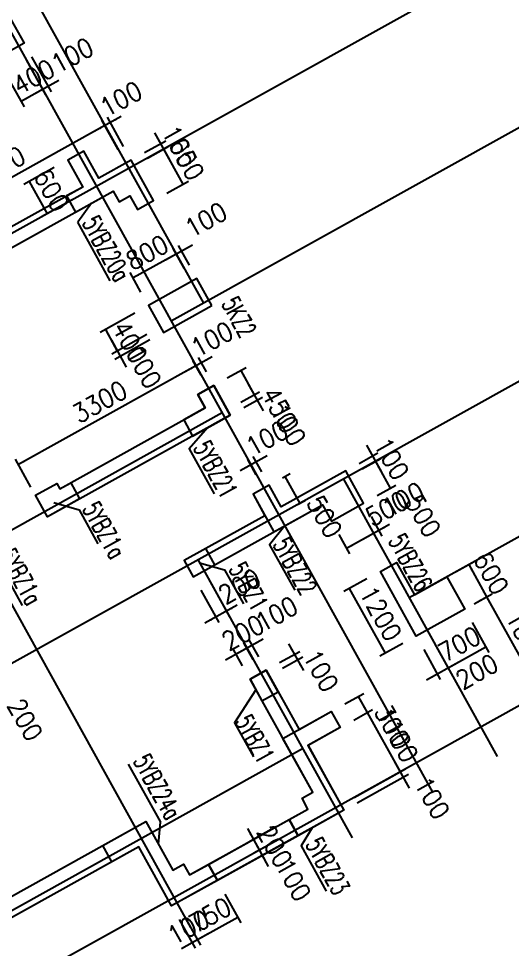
# Model space of a CAD drawing. Extents: x 387171 to 699106, y 11966 to 245688.
# Drawn here: x 514038 to 522060, y 98222 to 113324 of the extents above; entities that cross this region are included whole.
import ezdxf

# ---------------------------------------------------------------- set-up
doc = ezdxf.new("R2010")
doc.units = 0
doc.header["$LTSCALE"] = 100
doc.header["$MEASUREMENT"] = 0
for name, color, linetype in [('22000', 2, 'Continuous'), ('b边缘构件', 235, 'Continuous'), ('colu-主楼', 7, 'Continuous'), ('DOTE', 253, 'Continuous'), ('wall-主楼', 2, 'Continuous'), ('Y阴影', 254, 'Continuous'), ('小尺寸', 4, 'Continuous'), ('边缘构件标注', 1, 'Continuous')]:
    doc.layers.add(name, color=color, linetype=linetype)
doc.styles.get("Standard").update_dxf_attribs({"font": 'standard'})
doc.dimstyles.get("Standard").update_dxf_attribs({"dimtxt": 300, "dimasz": 100, "dimexe": 100, "dimexo": 250, "dimgap": 100, "dimtad": 0, "dimtoh": 1, "dimdec": 0, "dimdsep": 46, "dimcen": 0.09, "dimclrt": 7, "dimadec": 0, "dimazin": 0, "dimtfac": 1, "dimtdec": 4, "dimtofl": 0, "dimtmove": 0, "dimatfit": 3, "dimfxl": 1, "dimtolj": 1, "dimtzin": 0, "dimarcsym": 0})

# ---------------------------------------------------------------- blocks, each defined once
blk = doc.blocks.new('*D2445')
at = {"layer": '小尺寸', "color": 0, "linetype": 'ByBlock', "lineweight": -2}
for p, q in [((516861, 109650), (516423, 109407)), ((516813, 109324), (516637, 109640)), ((516726, 109275), (516550, 109592))]:
    blk.add_line(p, q, dxfattribs=at)
for points in [[(516598, 109504), (516519, 109441), (516503, 109470)], [(516686, 109553), (516765, 109616), (516781, 109587)]]:
    blk.add_solid(points, dxfattribs=at)
at = {"layer": '小尺寸', "color": 7, "linetype": 'Continuous', "lineweight": -2, "insert": (517080, 110058), "char_height": 300, "width": 476.67, "attachment_point": 5, "rotation": 29.0454}
blk.add_mtext('100', dxfattribs=at)
blk = doc.blocks.new('*D2047')
at = {"layer": '小尺寸', "color": 0, "linetype": 'ByBlock', "lineweight": -2}
for p, q in [((516598, 109504), (515899, 109116)), ((516726, 109275), (516550, 109592)), ((516026, 108887), (515850, 109203))]:
    blk.add_line(p, q, dxfattribs=at)
for points in [[(516598, 109504), (516519, 109441), (516503, 109470)], [(515899, 109116), (515978, 109179), (515994, 109150)]]:
    blk.add_solid(points, dxfattribs=at)
at = {"layer": '小尺寸', "color": 7, "linetype": 'Continuous', "lineweight": -2, "insert": (516127, 109529), "char_height": 300, "width": 566.67, "attachment_point": 5, "rotation": 29.0454}
blk.add_mtext('800', dxfattribs=at)
blk = doc.blocks.new('*D2248')
at = {"layer": '小尺寸', "color": 0, "linetype": 'ByBlock', "lineweight": -2}
for p, q in [((515929, 108547), (515361, 108231)), ((515448, 108280), (515642, 107930)), ((516123, 108197), (515555, 107881))]:
    blk.add_line(p, q, dxfattribs=at)
for points in [[(515448, 108280), (515511, 108200), (515482, 108184)], [(515642, 107930), (515579, 108009), (515608, 108025)]]:
    blk.add_solid(points, dxfattribs=at)
at = {"layer": '小尺寸', "color": 7, "linetype": 'Continuous', "lineweight": -2, "insert": (515847, 108077), "char_height": 300, "width": 576.67, "attachment_point": 5, "rotation": 299.0454}
blk.add_mtext('400', dxfattribs=at)
blk = doc.blocks.new('*D3194')
at = {"layer": '小尺寸', "color": 0, "linetype": 'ByBlock', "lineweight": -2}
for p, q in [((516123, 108197), (515555, 107881)), ((515545, 108105), (515788, 107668)), ((516172, 108110), (515604, 107794))]:
    blk.add_line(p, q, dxfattribs=at)
for points in [[(515642, 107930), (515579, 108009), (515608, 108025)], [(515691, 107843), (515754, 107763), (515725, 107747)]]:
    blk.add_solid(points, dxfattribs=at)
at = {"layer": '小尺寸', "color": 7, "linetype": 'Continuous', "lineweight": -2, "insert": (516074, 107668), "char_height": 300, "width": 476.67, "attachment_point": 5, "rotation": 299.0454}
blk.add_mtext('100', dxfattribs=at)
blk = doc.blocks.new('*D2805')
at = {"layer": '小尺寸', "color": 0, "linetype": 'ByBlock', "lineweight": -2}
for p, q in [((514249, 112704), (514565, 112136)), ((514162, 112655), (514477, 112087)), ((514691, 112320), (514254, 112078))]:
    blk.add_line(p, q, dxfattribs=at)
for points in [[(514516, 112223), (514596, 112286), (514612, 112257)], [(514429, 112175), (514350, 112112), (514333, 112141)]]:
    blk.add_solid(points, dxfattribs=at)
at = {"layer": '小尺寸', "color": 7, "linetype": 'Continuous', "lineweight": -2, "insert": (514911, 112728), "char_height": 300, "width": 476.67, "attachment_point": 5, "rotation": 29.0454}
blk.add_mtext('100', dxfattribs=at)
blk = doc.blocks.new('*D3567')
at = {"layer": '小尺寸', "color": 0, "linetype": 'ByBlock', "lineweight": -2}
for p, q in [((514162, 112655), (514477, 112087)), ((513812, 112461), (514128, 111893)), ((514429, 112175), (514079, 111980))]:
    blk.add_line(p, q, dxfattribs=at)
for points in [[(514429, 112175), (514350, 112112), (514333, 112141)], [(514079, 111980), (514159, 112044), (514175, 112014)]]:
    blk.add_solid(points, dxfattribs=at)
at = {"layer": '小尺寸', "color": 7, "linetype": 'Continuous', "lineweight": -2, "insert": (514282, 112379), "char_height": 300, "width": 576.67, "attachment_point": 5, "rotation": 29.0454}
blk.add_mtext('400', dxfattribs=at)
blk = doc.blocks.new('*D993')
at = {"layer": '小尺寸', "color": 0, "linetype": 'ByBlock', "lineweight": -2}
for p, q in [((516247, 111469), (516490, 111031)), ((516085, 111150), (516432, 111342)), ((516133, 111062), (516480, 111255))]:
    blk.add_line(p, q, dxfattribs=at)
for points in [[(516344, 111294), (516281, 111373), (516310, 111389)], [(516393, 111206), (516456, 111127), (516427, 111111)]]:
    blk.add_solid(points, dxfattribs=at)
at = {"layer": '小尺寸', "color": 7, "linetype": 'Continuous', "lineweight": -2, "insert": (516653, 111252), "char_height": 300, "width": 476.67, "attachment_point": 5, "rotation": 299.0454}
blk.add_mtext('100', dxfattribs=at)
blk = doc.blocks.new('*D742')
at = {"layer": '小尺寸', "color": 0, "linetype": 'ByBlock', "lineweight": -2}
for p, q in [((516133, 111062), (516480, 111255)), ((516393, 111206), (516708, 110638)), ((516449, 110494), (516796, 110687))]:
    blk.add_line(p, q, dxfattribs=at)
for points in [[(516393, 111206), (516456, 111127), (516427, 111111)], [(516708, 110638), (516645, 110717), (516674, 110734)]]:
    blk.add_solid(points, dxfattribs=at)
at = {"layer": '小尺寸', "color": 7, "linetype": 'Continuous', "lineweight": -2, "insert": (516769, 111044), "char_height": 300, "width": 556.67, "attachment_point": 5, "rotation": 299.0454}
blk.add_mtext('650', dxfattribs=at)
blk = doc.blocks.new('*D1518')
at = {"layer": '小尺寸', "color": 0, "linetype": 'ByBlock', "lineweight": -2}
for p, q in [((515704, 111733), (515266, 111490)), ((515657, 111198), (515393, 111675)), ((515745, 111247), (515480, 111724))]:
    blk.add_line(p, q, dxfattribs=at)
for points in [[(515529, 111636), (515608, 111699), (515624, 111670)], [(515441, 111587), (515362, 111524), (515346, 111553)]]:
    blk.add_solid(points, dxfattribs=at)
at = {"layer": '小尺寸', "color": 7, "linetype": 'Continuous', "lineweight": -2, "insert": (515703, 112019), "char_height": 300, "width": 476.67, "attachment_point": 5, "rotation": 29.0454}
blk.add_mtext('100', dxfattribs=at)
blk = doc.blocks.new('*D1240')
at = {"layer": '小尺寸', "color": 0, "linetype": 'ByBlock', "lineweight": -2}
for p, q in [((515657, 111198), (515393, 111675)), ((515441, 111587), (512207, 109791)), ((512423, 109402), (512158, 109879))]:
    blk.add_line(p, q, dxfattribs=at)
for points in [[(515441, 111587), (515362, 111524), (515346, 111553)], [(512207, 109791), (512286, 109854), (512302, 109825)]]:
    blk.add_solid(points, dxfattribs=at)
at = {"layer": '小尺寸', "color": 7, "linetype": 'Continuous', "lineweight": -2, "insert": (513703, 110908), "char_height": 300, "width": 780, "attachment_point": 5, "rotation": 29.0454}
blk.add_mtext('3700', dxfattribs=at)
blk = doc.blocks.new('*D2049')
at = {"layer": '小尺寸', "color": 0, "linetype": 'ByBlock', "lineweight": -2}
for p, q in [((517182, 107835), (516745, 107592)), ((517002, 107541), (516871, 107777)), ((517089, 107590), (516959, 107825))]:
    blk.add_line(p, q, dxfattribs=at)
for points in [[(516920, 107689), (516841, 107626), (516824, 107655)], [(517007, 107738), (517087, 107801), (517103, 107772)]]:
    blk.add_solid(points, dxfattribs=at)
at = {"layer": '小尺寸', "color": 7, "linetype": 'Continuous', "lineweight": -2, "insert": (517182, 108120), "char_height": 300, "width": 476.67, "attachment_point": 5, "rotation": 29.0454}
blk.add_mtext('100', dxfattribs=at)
blk = doc.blocks.new('*D1778')
at = {"layer": '小尺寸', "color": 0, "linetype": 'ByBlock', "lineweight": -2}
for p, q in [((516920, 107689), (514035, 106087)), ((517002, 107541), (516871, 107777)), ((514238, 105720), (513986, 106174))]:
    blk.add_line(p, q, dxfattribs=at)
for points in [[(516920, 107689), (516841, 107626), (516824, 107655)], [(514035, 106087), (514114, 106150), (514130, 106121)]]:
    blk.add_solid(points, dxfattribs=at)
at = {"layer": '小尺寸', "color": 7, "linetype": 'Continuous', "lineweight": -2, "insert": (515356, 107107), "char_height": 300, "width": 780, "attachment_point": 5, "rotation": 29.0454}
blk.add_mtext('3300', dxfattribs=at)
blk = doc.blocks.new('*D2556')
at = {"layer": '小尺寸', "color": 0, "linetype": 'ByBlock', "lineweight": -2}
for p, q in [((517429, 107493), (517735, 107662)), ((517648, 107614), (517866, 107220)), ((517648, 107099), (517954, 107269))]:
    blk.add_line(p, q, dxfattribs=at)
for points in [[(517648, 107614), (517711, 107535), (517682, 107518)], [(517866, 107220), (517803, 107300), (517832, 107316)]]:
    blk.add_solid(points, dxfattribs=at)
at = {"layer": '小尺寸', "color": 7, "linetype": 'Continuous', "lineweight": -2, "insert": (518274, 107002), "char_height": 300, "width": 576.67, "attachment_point": 5, "rotation": 299.0454}
blk.add_mtext('450', dxfattribs=at)
blk = doc.blocks.new('*D2308')
at = {"layer": '小尺寸', "color": 0, "linetype": 'ByBlock', "lineweight": -2}
for p, q in [((517769, 107395), (518012, 106958)), ((517648, 107099), (517954, 107269)), ((517696, 107012), (518002, 107182))]:
    blk.add_line(p, q, dxfattribs=at)
for points in [[(517866, 107220), (517803, 107300), (517832, 107316)], [(517915, 107133), (517978, 107054), (517949, 107038)]]:
    blk.add_solid(points, dxfattribs=at)
at = {"layer": '小尺寸', "color": 7, "linetype": 'Continuous', "lineweight": -2, "insert": (518420, 106738), "char_height": 300, "width": 476.67, "attachment_point": 5, "rotation": 299.0454}
blk.add_mtext('100', dxfattribs=at)
blk = doc.blocks.new('*D2492')
at = {"layer": '小尺寸', "color": 0, "linetype": 'ByBlock', "lineweight": -2}
for p, q in [((518074, 106230), (517636, 105987)), ((517900, 105924), (517763, 106171)), ((517988, 105972), (517850, 106220))]:
    blk.add_line(p, q, dxfattribs=at)
for points in [[(517899, 106133), (517978, 106196), (517994, 106167)], [(517811, 106084), (517732, 106021), (517716, 106050)]]:
    blk.add_solid(points, dxfattribs=at)
at = {"layer": '小尺寸', "color": 7, "linetype": 'Continuous', "lineweight": -2, "insert": (518073, 106515), "char_height": 300, "width": 476.67, "attachment_point": 5, "rotation": 29.0454}
blk.add_mtext('100', dxfattribs=at)
blk = doc.blocks.new('*D3394')
at = {"layer": '小尺寸', "color": 0, "linetype": 'ByBlock', "lineweight": -2}
for p, q in [((519689, 106402), (519932, 105965)), ((519571, 106108), (519873, 106276)), ((519619, 106021), (519922, 106189))]:
    blk.add_line(p, q, dxfattribs=at)
for points in [[(519786, 106228), (519723, 106307), (519752, 106323)], [(519834, 106140), (519898, 106061), (519868, 106045)]]:
    blk.add_solid(points, dxfattribs=at)
at = {"layer": '小尺寸', "color": 7, "linetype": 'Continuous', "lineweight": -2, "insert": (520095, 106186), "char_height": 300, "width": 476.67, "attachment_point": 5, "rotation": 299.0454}
blk.add_mtext('100', dxfattribs=at)
blk = doc.blocks.new('*D3005')
at = {"layer": '小尺寸', "color": 0, "linetype": 'ByBlock', "lineweight": -2}
for p, q in [((519619, 106021), (519922, 106189)), ((519834, 106140), (520077, 105703)), ((519862, 105584), (520165, 105752))]:
    blk.add_line(p, q, dxfattribs=at)
for points in [[(519834, 106140), (519898, 106061), (519868, 106045)], [(520077, 105703), (520014, 105782), (520043, 105799)]]:
    blk.add_solid(points, dxfattribs=at)
at = {"layer": '小尺寸', "color": 7, "linetype": 'Continuous', "lineweight": -2, "insert": (520612, 105255), "char_height": 300, "width": 566.67, "attachment_point": 5, "rotation": 299.0454}
blk.add_mtext('500', dxfattribs=at)
blk = doc.blocks.new('*D3914')
at = {"layer": '小尺寸', "color": 0, "linetype": 'ByBlock', "lineweight": -2}
for p, q in [((521406, 103524), (521676, 103039)), ((520794, 103184), (521064, 102699)), ((521627, 103126), (521015, 102786))]:
    blk.add_line(p, q, dxfattribs=at)
for points in [[(521627, 103126), (521548, 103063), (521532, 103092)], [(521015, 102786), (521095, 102850), (521111, 102820)]]:
    blk.add_solid(points, dxfattribs=at)
at = {"layer": '小尺寸', "color": 7, "linetype": 'Continuous', "lineweight": -2, "insert": (521200, 103175), "char_height": 300, "width": 566.67, "attachment_point": 5, "rotation": 29.0454}
blk.add_mtext('700', dxfattribs=at)
blk = doc.blocks.new('*D3517')
at = {"layer": '小尺寸', "color": 0, "linetype": 'ByBlock', "lineweight": -2}
for p, q in [((520794, 103184), (521064, 102699)), ((520619, 103087), (520889, 102602)), ((521190, 102884), (520665, 102592))]:
    blk.add_line(p, q, dxfattribs=at)
for points in [[(521015, 102786), (521095, 102850), (521111, 102820)], [(520840, 102689), (520761, 102626), (520745, 102655)]]:
    blk.add_solid(points, dxfattribs=at)
at = {"layer": '小尺寸', "color": 7, "linetype": 'Continuous', "lineweight": -2, "insert": (521485, 102731), "char_height": 300, "width": 566.67, "attachment_point": 5, "rotation": 29.0454}
blk.add_mtext('200', dxfattribs=at)
blk = doc.blocks.new('*D4415')
at = {"layer": '小尺寸', "color": 0, "linetype": 'ByBlock', "lineweight": -2}
for p, q in [((520066, 105114), (519629, 104871)), ((519678, 105195), (519852, 104881)), ((519765, 105244), (519940, 104929))]:
    blk.add_line(p, q, dxfattribs=at)
for points in [[(519804, 104968), (519724, 104905), (519708, 104934)], [(519891, 105017), (519970, 105080), (519987, 105051)]]:
    blk.add_solid(points, dxfattribs=at)
at = {"layer": '小尺寸', "color": 7, "linetype": 'Continuous', "lineweight": -2, "insert": (520286, 105522), "char_height": 300, "width": 476.67, "attachment_point": 5, "rotation": 29.0454}
blk.add_mtext('100', dxfattribs=at)
blk = doc.blocks.new('*D4040')
at = {"layer": '小尺寸', "color": 0, "linetype": 'ByBlock', "lineweight": -2}
for p, q in [((521149, 104354), (521438, 104514)), ((521350, 104465), (521641, 103941)), ((521440, 103829), (521729, 103990))]:
    blk.add_line(p, q, dxfattribs=at)
for points in [[(521350, 104465), (521413, 104386), (521384, 104370)], [(521641, 103941), (521578, 104020), (521607, 104037)]]:
    blk.add_solid(points, dxfattribs=at)
at = {"layer": '小尺寸', "color": 7, "linetype": 'Continuous', "lineweight": -2, "insert": (521714, 104325), "char_height": 300, "width": 556.67, "attachment_point": 5, "rotation": 299.0454}
blk.add_mtext('600', dxfattribs=at)
blk = doc.blocks.new('*D271')
at = {"layer": '小尺寸', "color": 0, "linetype": 'ByBlock', "lineweight": -2}
for p, q in [((517171, 104146), (517464, 103620)), ((516997, 104049), (517289, 103523)), ((517590, 103805), (517065, 103514))]:
    blk.add_line(p, q, dxfattribs=at)
for points in [[(517415, 103708), (517494, 103771), (517511, 103742)], [(517240, 103611), (517161, 103548), (517145, 103577)]]:
    blk.add_solid(points, dxfattribs=at)
at = {"layer": '小尺寸', "color": 7, "linetype": 'Continuous', "lineweight": -2, "insert": (517629, 104112), "char_height": 300, "width": 566.67, "attachment_point": 5, "rotation": 29.0454}
blk.add_mtext('200', dxfattribs=at)
blk = doc.blocks.new('*D448')
at = {"layer": '小尺寸', "color": 0, "linetype": 'ByBlock', "lineweight": -2}
for p, q in [((519337, 102204), (519644, 102374)), ((519556, 102326), (519702, 102063)), ((519483, 101941), (519789, 102112))]:
    blk.add_line(p, q, dxfattribs=at)
for points in [[(519556, 102326), (519619, 102246), (519590, 102230)], [(519702, 102063), (519639, 102143), (519668, 102159)]]:
    blk.add_solid(points, dxfattribs=at)
at = {"layer": '小尺寸', "color": 7, "linetype": 'Continuous', "lineweight": -2, "insert": (520107, 101850), "char_height": 300, "width": 566.67, "attachment_point": 5, "rotation": 299.0454}
blk.add_mtext('300', dxfattribs=at)
blk = doc.blocks.new('*D196')
at = {"layer": '小尺寸', "color": 0, "linetype": 'ByBlock', "lineweight": -2}
for p, q in [((519483, 101941), (519789, 102112)), ((519702, 102063), (520236, 101101)), ((520017, 100980), (520324, 101150))]:
    blk.add_line(p, q, dxfattribs=at)
for points in [[(519702, 102063), (519765, 101984), (519736, 101968)], [(520236, 101101), (520173, 101181), (520202, 101197)]]:
    blk.add_solid(points, dxfattribs=at)
at = {"layer": '小尺寸', "color": 7, "linetype": 'Continuous', "lineweight": -2, "insert": (520188, 101704), "char_height": 300, "width": 685, "attachment_point": 5, "rotation": 299.0454}
blk.add_mtext('1100', dxfattribs=at)
blk = doc.blocks.new('*D945')
at = {"layer": '小尺寸', "color": 0, "linetype": 'ByBlock', "lineweight": -2}
for p, q in [((518010, 103255), (517572, 103013)), ((517851, 102923), (517699, 103197)), ((517939, 102971), (517786, 103246))]:
    blk.add_line(p, q, dxfattribs=at)
for points in [[(517835, 103158), (517914, 103221), (517930, 103192)], [(517747, 103110), (517668, 103047), (517652, 103076)]]:
    blk.add_solid(points, dxfattribs=at)
at = {"layer": '小尺寸', "color": 7, "linetype": 'Continuous', "lineweight": -2, "insert": (518229, 103663), "char_height": 300, "width": 476.67, "attachment_point": 5, "rotation": 29.0454}
blk.add_mtext('100', dxfattribs=at)
blk = doc.blocks.new('*D702')
at = {"layer": '小尺寸', "color": 0, "linetype": 'ByBlock', "lineweight": -2}
for p, q in [((517922, 103207), (517398, 102915)), ((517851, 102923), (517699, 103197)), ((517676, 102825), (517524, 103100))]:
    blk.add_line(p, q, dxfattribs=at)
for points in [[(517747, 103110), (517827, 103173), (517843, 103144)], [(517572, 103013), (517493, 102949), (517477, 102979)]]:
    blk.add_solid(points, dxfattribs=at)
at = {"layer": '小尺寸', "color": 7, "linetype": 'Continuous', "lineweight": -2, "insert": (517683, 103360), "char_height": 300, "width": 566.67, "attachment_point": 5, "rotation": 29.0454}
blk.add_mtext('200', dxfattribs=at)
blk = doc.blocks.new('*D1479')
at = {"layer": '小尺寸', "color": 0, "linetype": 'ByBlock', "lineweight": -2}
for p, q in [((518421, 103182), (518664, 102745)), ((518279, 102874), (518606, 103056)), ((518327, 102787), (518654, 102968))]:
    blk.add_line(p, q, dxfattribs=at)
for points in [[(518518, 103007), (518455, 103086), (518484, 103102)], [(518567, 102920), (518630, 102840), (518601, 102824)]]:
    blk.add_solid(points, dxfattribs=at)
at = {"layer": '小尺寸', "color": 7, "linetype": 'Continuous', "lineweight": -2, "insert": (518950, 102745), "char_height": 300, "width": 476.67, "attachment_point": 5, "rotation": 299.0454}
blk.add_mtext('100', dxfattribs=at)
blk = doc.blocks.new('*D1212')
at = {"layer": '小尺寸', "color": 0, "linetype": 'ByBlock', "lineweight": -2}
for p, q in [((517755, 100181), (518046, 99657)), ((518215, 100208), (517765, 99958)), ((518312, 100033), (517862, 99783))]:
    blk.add_line(p, q, dxfattribs=at)
for points in [[(517852, 100006), (517789, 100086), (517818, 100102)], [(517949, 99831), (518012, 99752), (517983, 99736)]]:
    blk.add_solid(points, dxfattribs=at)
at = {"layer": '小尺寸', "color": 7, "linetype": 'Continuous', "lineweight": -2, "insert": (518199, 99896), "char_height": 300, "width": 566.67, "attachment_point": 5, "rotation": 299.0454}
blk.add_mtext('200', dxfattribs=at)
blk = doc.blocks.new('*D1976')
at = {"layer": '小尺寸', "color": 0, "linetype": 'ByBlock', "lineweight": -2}
for p, q in [((517852, 100006), (518095, 99569)), ((518312, 100033), (517862, 99783)), ((518361, 99945), (517910, 99695))]:
    blk.add_line(p, q, dxfattribs=at)
for points in [[(517949, 99831), (517886, 99911), (517915, 99927)], [(517998, 99744), (518061, 99665), (518032, 99648)]]:
    blk.add_solid(points, dxfattribs=at)
at = {"layer": '小尺寸', "color": 7, "linetype": 'Continuous', "lineweight": -2, "insert": (518503, 99349), "char_height": 300, "width": 476.67, "attachment_point": 5, "rotation": 299.0454}
blk.add_mtext('100', dxfattribs=at)
blk = doc.blocks.new('*D1713')
at = {"layer": '小尺寸', "color": 0, "linetype": 'ByBlock', "lineweight": -2}
for p, q in [((517389, 99120), (517648, 98654)), ((516734, 98756), (516993, 98290)), ((517600, 98741), (516944, 98377))]:
    blk.add_line(p, q, dxfattribs=at)
for points in [[(517600, 98741), (517520, 98678), (517504, 98707)], [(516944, 98377), (517023, 98440), (517040, 98411)]]:
    blk.add_solid(points, dxfattribs=at)
at = {"layer": '小尺寸', "color": 7, "linetype": 'Continuous', "lineweight": -2, "insert": (517150, 98778), "char_height": 300, "width": 566.67, "attachment_point": 5, "rotation": 29.0454}
blk.add_mtext('750', dxfattribs=at)
blk = doc.blocks.new('*D1905')
at = {"layer": '小尺寸', "color": 0, "linetype": 'ByBlock', "lineweight": -2}
for p, q in [((516646, 98707), (516905, 98241)), ((516734, 98756), (516993, 98290)), ((517119, 98474), (516682, 98231))]:
    blk.add_line(p, q, dxfattribs=at)
for points in [[(516857, 98328), (516777, 98265), (516761, 98294)], [(516944, 98377), (517023, 98440), (517040, 98411)]]:
    blk.add_solid(points, dxfattribs=at)
at = {"layer": '小尺寸', "color": 7, "linetype": 'Continuous', "lineweight": -2, "insert": (516797, 98581), "char_height": 300, "width": 476.67, "attachment_point": 5, "rotation": 29.0454}
blk.add_mtext('100', dxfattribs=at)
blk = doc.blocks.new('*D3371')
at = {"layer": '小尺寸', "color": 0, "linetype": 'ByBlock', "lineweight": -2}
for p, q in [((513391, 102790), (513682, 102266)), ((513238, 102477), (513575, 102664)), ((513335, 102302), (513672, 102489))]:
    blk.add_line(p, q, dxfattribs=at)
for points in [[(513488, 102615), (513425, 102695), (513454, 102711)], [(513585, 102441), (513648, 102361), (513619, 102345)]]:
    blk.add_solid(points, dxfattribs=at)
at = {"layer": '小尺寸', "color": 7, "linetype": 'Continuous', "lineweight": -2, "insert": (514144, 101949), "char_height": 300, "width": 566.67, "attachment_point": 5, "rotation": 299.0454}
blk.add_mtext('200', dxfattribs=at)
blk = doc.blocks.new('*D4559')
at = {"layer": '小尺寸', "color": 0, "linetype": 'ByBlock', "lineweight": -2}
for p, q in [((519678, 105195), (519852, 104881)), ((519804, 104968), (519366, 104725)), ((519240, 104952), (519415, 104638))]:
    blk.add_line(p, q, dxfattribs=at)
for points in [[(519804, 104968), (519724, 104905), (519708, 104934)], [(519366, 104725), (519446, 104788), (519462, 104759)]]:
    blk.add_solid(points, dxfattribs=at)
at = {"layer": '小尺寸', "color": 7, "linetype": 'Continuous', "lineweight": -2, "insert": (520017, 105373), "char_height": 300, "width": 566.67, "attachment_point": 5, "rotation": 29.0454}
blk.add_mtext('500', dxfattribs=at)
blk = doc.blocks.new('*D2695')
at = {"layer": '小尺寸', "color": 0, "linetype": 'ByBlock', "lineweight": -2}
for p, q in [((514618, 110907), (514121, 110631)), ((514209, 110680), (514500, 110155)), ((514909, 110383), (514413, 110107))]:
    blk.add_line(p, q, dxfattribs=at)
for points in [[(514209, 110680), (514272, 110600), (514243, 110584)], [(514500, 110155), (514437, 110235), (514466, 110251)]]:
    blk.add_solid(points, dxfattribs=at)
at = {"layer": '小尺寸', "color": 7, "linetype": 'Continuous', "lineweight": -2, "insert": (514573, 110539), "char_height": 300, "width": 556.67, "attachment_point": 5, "rotation": 299.0454}
blk.add_mtext('600', dxfattribs=at)
blk = doc.blocks.new('*D3453')
at = {"layer": '小尺寸', "color": 0, "linetype": 'ByBlock', "lineweight": -2}
for p, q in [((519697, 104233), (519324, 104026)), ((519411, 104075), (519994, 103026)), ((520279, 103184), (519906, 102977))]:
    blk.add_line(p, q, dxfattribs=at)
for points in [[(519411, 104075), (519474, 103995), (519445, 103979)], [(519994, 103026), (519931, 103105), (519960, 103121)]]:
    blk.add_solid(points, dxfattribs=at)
at = {"layer": '小尺寸', "color": 7, "linetype": 'Continuous', "lineweight": -2, "insert": (519921, 103672), "char_height": 300, "width": 690, "attachment_point": 5, "rotation": 299.0454}
blk.add_mtext('1200', dxfattribs=at)
blk = doc.blocks.new('*D3214')
at = {"layer": '小尺寸', "color": 0, "linetype": 'ByBlock', "lineweight": -2}
for p, q in [((521503, 103864), (521729, 103990)), ((521641, 103941), (522515, 102367)), ((522377, 102290), (522603, 102416))]:
    blk.add_line(p, q, dxfattribs=at)
for points in [[(521641, 103941), (521705, 103862), (521675, 103846)], [(522515, 102367), (522452, 102447), (522481, 102463)]]:
    blk.add_solid(points, dxfattribs=at)
at = {"layer": '小尺寸', "color": 7, "linetype": 'Continuous', "lineweight": -2, "insert": (522297, 103276), "char_height": 300, "width": 690, "attachment_point": 5, "rotation": 299.0454}
blk.add_mtext('1800', dxfattribs=at)
blk = doc.blocks.new('*D3982')
at = {"layer": '小尺寸', "color": 0, "linetype": 'ByBlock', "lineweight": -2}
for p, q in [((520139, 101276), (520382, 100839)), ((519492, 100688), (520324, 101150)), ((519541, 100601), (520372, 101063))]:
    blk.add_line(p, q, dxfattribs=at)
for points in [[(520236, 101101), (520173, 101181), (520202, 101197)], [(520285, 101014), (520348, 100935), (520319, 100919)]]:
    blk.add_solid(points, dxfattribs=at)
at = {"layer": '小尺寸', "color": 7, "linetype": 'Continuous', "lineweight": -2, "insert": (520756, 100680), "char_height": 300, "width": 476.67, "attachment_point": 5, "rotation": 299.0454}
blk.add_mtext('100', dxfattribs=at)
blk = doc.blocks.new('*D3734')
at = {"layer": '小尺寸', "color": 0, "linetype": 'ByBlock', "lineweight": -2}
for p, q in [((518328, 105875), (518449, 105943)), ((518362, 105894), (518605, 105457)), ((518570, 105438), (518692, 105506))]:
    blk.add_line(p, q, dxfattribs=at)
for points in [[(518362, 105894), (518425, 105815), (518396, 105799)], [(518605, 105457), (518542, 105536), (518571, 105553)]]:
    blk.add_solid(points, dxfattribs=at)
at = {"layer": '小尺寸', "color": 7, "linetype": 'Continuous', "lineweight": -2, "insert": (519009, 105243), "char_height": 300, "width": 566.67, "attachment_point": 5, "rotation": 299.0454}
blk.add_mtext('500', dxfattribs=at)

msp = doc.modelspace()

# ---------------------------------------------------------------- hatches: boundary and pattern name
at = {"layer": 'Y阴影'}
h = msp.add_hatch(dxfattribs=at)
h.set_pattern_fill('ANSI31', color=256, scale=25, angle=-60.95463, style=0)
h.set_pattern_definition([])
h.paths.add_polyline_path([(516230.5, 110372.7), (515866.4, 111028.3), (515341.7, 110737), (515098.9, 111174.1), (514836.6, 111028.4), (515079.4, 110591.3), (514817.1, 110445.7), (514962.8, 110183.4), (515574.7, 110523.2), (515671.8, 110348.4), (515846.8, 110445.6), (515968.2, 110227)], flags=0)
h = msp.add_hatch(dxfattribs=at)
h.set_pattern_fill('ANSI31', color=256, scale=25, angle=-60.95463, style=0)
h.set_pattern_definition([])
h.paths.add_polyline_path([(517210.9, 107371.2), (516948.6, 107225.5), (517070, 107006.9), (516720.3, 106812.7), (516865.9, 106550.5), (517477.9, 106890.3)], flags=0)
h = msp.add_hatch(dxfattribs=at)
h.set_pattern_fill('ANSI31', color=256, scale=25, angle=-60.95463, style=0)
h.set_pattern_definition([])
h.paths.add_polyline_path([(517846.8, 105608.2), (518186.6, 104996.2), (518973.4, 105433.2), (519119.1, 105170.9), (519643.6, 105462.2), (519352.3, 105986.7), (518303.2, 105404.1), (518109, 105753.8)], flags=0)
h = msp.add_hatch(dxfattribs=at)
h.set_pattern_fill('ANSI31', color=256, scale=25, angle=-60.95463, style=0)
h.set_pattern_definition([])
h.paths.add_polyline_path([(514884.4, 105793.2), (515030, 105530.9), (514505.5, 105239.6), (514311.3, 105589.3), (514661, 105783.5), (514709.5, 105696.1)], flags=0)
h = msp.add_hatch(dxfattribs=at)
h.set_pattern_fill('ANSI31', color=256, scale=25, angle=-60.95463, style=0)
h.set_pattern_definition([])
h.paths.add_polyline_path([(517079.3, 104724.4), (516729.6, 104530.2), (516875.3, 104268), (517225, 104462.2)], flags=0)
h = msp.add_hatch(dxfattribs=at)
h.set_pattern_fill('ANSI31', color=256, scale=25, angle=-60.95463, style=0)
h.set_pattern_definition([])
h.paths.add_polyline_path([(520993.4, 104267.5), (521284.7, 103742.9), (520497.9, 103306), (519915, 104354.9), (520177.3, 104500.6), (520468.9, 103976.2)], flags=0)
h = msp.add_hatch(dxfattribs=at)
h.set_pattern_fill('ANSI31', color=256, scale=25, angle=-60.95463, style=0)
h.set_pattern_definition([])
h.paths.add_polyline_path([(518060, 102752.6), (517797.7, 102606.9), (517991.9, 102257.2), (518254.2, 102402.9)], flags=0)
h = msp.add_hatch(dxfattribs=at)
h.set_pattern_fill('ANSI31', color=256, scale=25, angle=-60.95463, style=0)
h.set_pattern_definition([])
h.paths.add_polyline_path([(518739.5, 100499.1), (518642.4, 100673.9), (518817.3, 100771), (518331.7, 101645.4), (519118.5, 102082.4), (519264.1, 101820.1), (518739.6, 101528.8), (519322.3, 100479.5), (518579.2, 100066.9), (518433.5, 100329.1)], flags=0)
h = msp.add_hatch(dxfattribs=at)
h.set_pattern_fill('ANSI31', color=256, scale=25, angle=-60.95463, style=0)
h.set_pattern_definition([])
h.paths.add_polyline_path([(516107.3, 100295.5), (516544.3, 99508.7), (516719.1, 99605.8), (516816.2, 99431), (517122.2, 99600.9), (517267.8, 99338.6), (516524.7, 98925.9), (515990.7, 99887.6), (515553.6, 99644.8), (515407.9, 99907.1)], flags=0)

# ---------------------------------------------------------------- linework, layer by layer
at = {"layer": '22000', "linetype": 'Continuous'}
msp.add_lwpolyline([(512119.9, 98824.7), (512338.4, 98431.2), (512513.3, 98528.3), (512610.6, 98353.6), (516107.3, 100295.5), (516544.3, 99508.7), (516719.1, 99605.8), (516816.2, 99431), (518739.5, 100499.1), (518642.4, 100673.9), (518817.3, 100771), (517797.7, 102606.9), (518060, 102752.5), (518594, 101790.9), (519118.5, 102082.4), (519264.1, 101820.1), (518739.6, 101528.8), (519322.3, 100479.5), (516524.8, 98925.9), (515990.7, 99887.6), (512318.9, 97848.5), (511857.7, 98679), (512119.9, 98824.7)], dxfattribs=at)
at = {"layer": 'b边缘构件'}
for points in [[(516230.5, 110372.7), (515866.4, 111028.3), (515341.7, 110737), (515098.9, 111174.1), (514836.6, 111028.4), (515079.4, 110591.3), (514817.1, 110445.7), (514962.8, 110183.4), (515574.7, 110523.2), (515671.8, 110348.4), (515846.8, 110445.6), (515968.2, 110227)], [(520993.4, 104267.5), (521284.7, 103742.9), (520497.9, 103306), (519915, 104354.9), (520177.3, 104500.6), (520468.9, 103976.2), (520993.4, 104267.5)], [(518739.5, 100499.1), (518642.4, 100673.9), (518817.3, 100771), (518331.7, 101645.4), (519118.5, 102082.4), (519264.1, 101820.1), (518739.6, 101528.8), (519322.3, 100479.5), (518579.2, 100066.9), (518433.5, 100329.1)], [(516107.3, 100295.5), (516544.3, 99508.7), (516719.1, 99605.8), (516816.2, 99431), (517122.2, 99600.9), (517267.8, 99338.6), (516524.7, 98925.9), (515990.7, 99887.6), (515553.6, 99644.8), (515407.9, 99907.1)]]:
    msp.add_lwpolyline(points, close=True, dxfattribs=at)
for points in [[(517210.9, 107371.2), (516948.6, 107225.5), (517070, 107006.9), (516720.3, 106812.7), (516865.9, 106550.5), (517477.9, 106890.3), (517210.9, 107371.2)], [(517846.8, 105608.2), (518186.6, 104996.2), (518973.4, 105433.2), (519119.1, 105170.9), (519643.6, 105462.2), (519352.3, 105986.7), (518303.2, 105404.1), (518109, 105753.8), (517846.8, 105608.2)], [(514884.4, 105793.2), (515030, 105530.9), (514505.5, 105239.6), (514311.3, 105589.3), (514661, 105783.5), (514709.5, 105696.1), (514884.4, 105793.2)], [(517079.3, 104724.4), (516729.6, 104530.2), (516875.3, 104268), (517225, 104462.2), (517079.3, 104724.4)], [(518060, 102752.6), (517797.7, 102606.9), (517991.9, 102257.2), (518254.2, 102402.9), (518060, 102752.6)]]:
    msp.add_lwpolyline(points, dxfattribs=at)
at = {"layer": 'colu-主楼'}
for points in [[(513885.2, 113359.7), (514127.9, 112922.5), (513690.8, 112679.8), (513448, 113116.9)], [(517177.1, 108667.8), (516934.3, 109104.9), (516147.5, 108668), (516390.3, 108230.9)]]:
    msp.add_lwpolyline(points, close=True, dxfattribs=at)
at = {"layer": 'DOTE'}
for p, q in [((500611.4, 138291.3), (517042.2, 108704.7)), ((505982.4, 127384), (520761.7, 100771.3)), ((502049.7, 125196.8), (516832.5, 98577.7)), ((523339.4, 115064.1), (499320.8, 101725.4)), ((524551.6, 112881.2), (516517.8, 108413.1)), ((526300.9, 109731.2), (502282.3, 96392.6)), ((527369, 107807.9), (520381.5, 103927.4)), ((517343.2, 106926.9), (501366.6, 98041.5)), ((519314.3, 105849.1), (521810.8, 101353.9)), ((528534.2, 105709.7), (504515.6, 92371.1)), ((516954.7, 104536.8), (519455.2, 100034.2)), ((503981.6, 93332.8), (518652.3, 101480.1))]:
    msp.add_line(p, q, dxfattribs=at)
at = {"layer": 'wall-主楼'}
for points in [[(515079.4, 110591.3), (512544.1, 109183.4), (512689.8, 108921.1), (515574.7, 110523.2), (515671.8, 110348.4), (515846.7, 110445.5), (515968.1, 110226.9), (516230.3, 110372.6), (515866.2, 111028.3), (515341.7, 110737), (515098.9, 111174.1), (514836.6, 111028.4)], [(517477.9, 106890.3), (514505.5, 105239.6), (514311.3, 105589.3), (514661, 105783.5), (514709.5, 105696.1), (517070, 107006.9), (516948.6, 107225.5), (517210.9, 107371.2)], [(519119.1, 105170.9), (519643.6, 105462.2), (519352.3, 105986.7), (518303.2, 105404.1), (518109, 105753.8), (517846.8, 105608.2), (518041, 105258.5), (516729.6, 104530.2), (516875.3, 104267.9), (518973.4, 105433.2)], [(520177.7, 104500.5), (520469, 103976), (520993.5, 104267.3), (521284.8, 103742.7), (520498, 103305.8), (519915.4, 104354.9)], [(518642.4, 100673.9), (518817.3, 100771), (517797.7, 102606.9), (518060, 102752.5), (518594, 101790.9), (519118.6, 102082.2), (519264.2, 101819.9), (518739.7, 101528.6), (519322.3, 100479.5), (518579.2, 100066.9), (518433.5, 100329.1), (518739.5, 100499.1)], [(516816.2, 99431), (517122.2, 99600.9), (517267.8, 99338.6), (516524.7, 98925.9), (515990.7, 99887.6), (512318.9, 97848.5), (511857.7, 98679), (512119.9, 98824.7), (512338.4, 98431.2), (512513.3, 98528.3), (512610.4, 98353.5), (516107.3, 100295.5), (516544.3, 99508.7), (516719.1, 99605.8)], [(518433.5, 100329.1), (518579.2, 100066.9), (517267.8, 99338.6), (517122.2, 99600.9)]]:
    msp.add_lwpolyline(points, close=True, dxfattribs=at)
at = {"layer": '边缘构件标注', "color": 200}
for p, q in [((515225, 110329), (514998.9, 110021.4)), ((515526.5, 109071.4), (514998.9, 110021.4)), ((514102, 103803.4), (513660.4, 104598.7)), ((515819.2, 101226.3), (516341.3, 100286)), ((516312.1, 99926.7), (516341.3, 100286))]:
    msp.add_line(p, q, dxfattribs=at)
for points in [[(517106.7, 106684.2), (516806.6, 106345.9), (517214.4, 105611.6)], [(514612.4, 105470.6), (515020.4, 105354), (515326.2, 104803.2)], [(518356.9, 105090.8), (518115.3, 104785), (518523.2, 104050.7)], [(516977.3, 104496.2), (517385.2, 104379.6), (517691.1, 103828.8)], [(517894.8, 102432.1), (517546, 101895.2), (517851.8, 101344.4)], [(518805.5, 100192.6), (518629.1, 99903.3), (519036.9, 99168.9)]]:
    msp.add_lwpolyline(points, dxfattribs=at)

# ---------------------------------------------------------------- texts
at = {"layer": '边缘构件标注', "color": 200, "width": 0.7}
for s, p in [('5YBZ20a', (515062.6, 110013.4)), ('5KZ2', (517326.5, 108698.4)), ('5YBZ21', (516871, 106364.4)), ('5YBZ1a', (515066.3, 105372.5)), ('5YBZ26', (520038.4, 104855)), ('5YBZ22', (518160.4, 104793.1)), ('5YBZ1a', (513706.3, 104617.3)), ('5YBZ1', (517445.4, 104392.6)), ('5YBZ1', (517545.8, 101920)), ('5YBZ24a', (515891.1, 101282.1)), ('5YBZ23', (518692.5, 99928.7))]:
    msp.add_text(s, height=300, rotation=299.04537, dxfattribs=at).set_placement(p)

# ---------------------------------------------------------------- dimensions: what is measured, and where the dimension line sits
at = {"layer": '小尺寸'}
for p1, p2, distance, picture, middle in [((514127.9, 112922.6), (514040.5, 112874), 800, '*D2805', (514571.5, 112539.8)), ((514040.5, 112874), (513690.8, 112679.8), 800, '*D3567', (513767.2, 112093.1)), ((516934.5, 109105), (516846.9, 109056.4), -512.4, '*D2445', (516740.9, 109869.5)), ((516846.9, 109056.4), (516147.7, 108668.1), -512.4, '*D2047', (516127.1, 109528.7)), ((516147.7, 108668.1), (516341.9, 108318.4), -800, '*D2248', (515560.9, 108591.7)), ((516341.9, 108318.4), (516390.4, 108231), -800, '*D3194', (515885.3, 108007.6))]:
    dim = msp.add_aligned_dim(p1=p1, p2=p2, distance=distance, dimstyle='Standard', dxfattribs=at)
    dim.commit()
    dim.dimension.update_dxf_attribs({"geometry": picture, "text_midpoint": middle})
for base, p1, p2, angle, picture, middle in [((515441.3, 111587.5), (515866.4, 111028.3), (515778.8, 110979.7), 29.04537, '*D1518', (515363.7, 111830.3)), ((512206.6, 109791.1), (515778.8, 110979.7), (512544.1, 109183.4), 29.04537, '*D1240', (513702.6, 110907.8)), ((516392.8, 111206.3), (515866.4, 111028.3), (515914.9, 110940.9), 299.04537, '*D993', (516464.7, 111591.6)), ((516708.3, 110638), (515914.9, 110940.9), (516230.5, 110372.7), 299.04537, '*D742', (516769.1, 111043.5)), ((514500.2, 110155.3), (514836.6, 111028.4), (515127.9, 110503.9), 299.04537, '*D2695', (514573.1, 110538.9)), ((516919.9, 107689.1), (517210.9, 107371.2), (517123.4, 107322.6), 29.04537, '*D2049', (516842.2, 107931.9)), ((514034.9, 106086.9), (517123.4, 107322.6), (514359.8, 105501.9), 29.04537, '*D1778', (515356, 107106.6)), ((517866.4, 107220.5), (517210.9, 107371.2), (517429.3, 106977.8), 299.04537, '*D2556', (517975.8, 107538.6)), ((517915, 107133.1), (517429.3, 106977.8), (517477.9, 106890.3), 299.04537, '*D2308', (518231.6, 107077.9)), ((517811.3, 106084), (518109, 105753.8), (518021.6, 105705.3), 29.04537, '*D2492', (517733.6, 106326.9)), ((519834.5, 106140.1), (519352.3, 105986.7), (519400.9, 105899.3), 299.04537, '*D3394', (519906.5, 106525.4)), ((520077.2, 105703), (519400.9, 105899.3), (519643.6, 105462.2), 299.04537, '*D3005', (520304.6, 105808.6)), ((518604.7, 105457.1), (518109, 105753.8), (518351.8, 105316.7), 299.04537, '*D3734', (518701.8, 105797.1)), ((519803.6, 104968.1), (519643.6, 105462.2), (519556.2, 105413.6), 29.04537, '*D4415', (519946.2, 105333.3)), ((519366.5, 104725.4), (519556.2, 105413.6), (519119.1, 105170.9), 29.04537, '*D4559', (519463.7, 105065.3)), ((521641.5, 103941.1), (520930.6, 104232.3), (521221.8, 103708), 299.04537, '*D4040', (521714.4, 104324.6)), ((517240.3, 103610.7), (517050.1, 104365), (516875.3, 104268), 29.04537, '*D271', (517206.3, 103877.8)), ((519993.6, 103025.7), (519915.4, 104354.9), (520498, 103305.8), 299.04537, '*D3453', (519920.9, 103671.6)), ((517747.3, 103109.7), (518060, 102752.6), (517972.6, 102704), 29.04537, '*D945', (517889.9, 103474.8)), ((522515.5, 102367.2), (521284.7, 103742.9), (522158.7, 102169.1), 299.04537, '*D3214', (522297, 103275.5)), ((517572.4, 103012.6), (517972.6, 102704), (517797.7, 102606.9), 29.04537, '*D702', (517260.4, 103125.3)), ((521015.2, 102786.5), (521284.8, 103742.7), (520672.8, 103402.9), 29.04537, '*D3914', (521199.8, 103175)), ((520840.3, 102689.4), (520672.8, 103402.9), (520498, 103305.8), 29.04537, '*D3517', (521062, 102496.1)), ((518566.7, 102919.6), (518060, 102752.6), (518108.5, 102665.1), 299.04537, '*D1479', (518761, 103084.6)), ((513584.7, 102440.6), (513018.9, 102355.1), (513116, 102180.3), 299.04537, '*D3371', (513909.2, 102371.3)), ((519702, 102063.3), (519118.5, 102082.4), (519264.1, 101820.1), 299.04537, '*D448', (519847.8, 102315.8)), ((520236.2, 101101.5), (519264.1, 101820.1), (519798.3, 100858.3), 299.04537, '*D196', (520187.7, 101703.8)), ((520284.7, 101014), (519273.7, 100567), (519322.3, 100479.5), 299.04537, '*D3982', (520567.8, 101019.2)), ((517949.2, 99831.4), (518433.5, 100329.1), (518530.6, 100154.3), 299.04537, '*D1212', (517964.8, 100318.3)), ((517997.7, 99744), (518530.6, 100154.3), (518579.2, 100066.9), 299.04537, '*D1976', (518314.3, 99688.8)), ((516944, 98376.9), (517267.8, 99338.6), (516612.2, 98974.5), 29.04537, '*D1713', (517150.5, 98777.6)), ((516856.6, 98328.4), (516612.2, 98974.5), (516524.7, 98925.9), 29.04537, '*D1905', (516457.1, 98392.5))]:
    dim = msp.add_linear_dim(base=base, p1=p1, p2=p2, angle=angle, dimstyle='Standard', dxfattribs=at)
    dim.commit()
    dim.dimension.update_dxf_attribs({"geometry": picture, "text_midpoint": middle})

doc.saveas('drawing.dxf')
